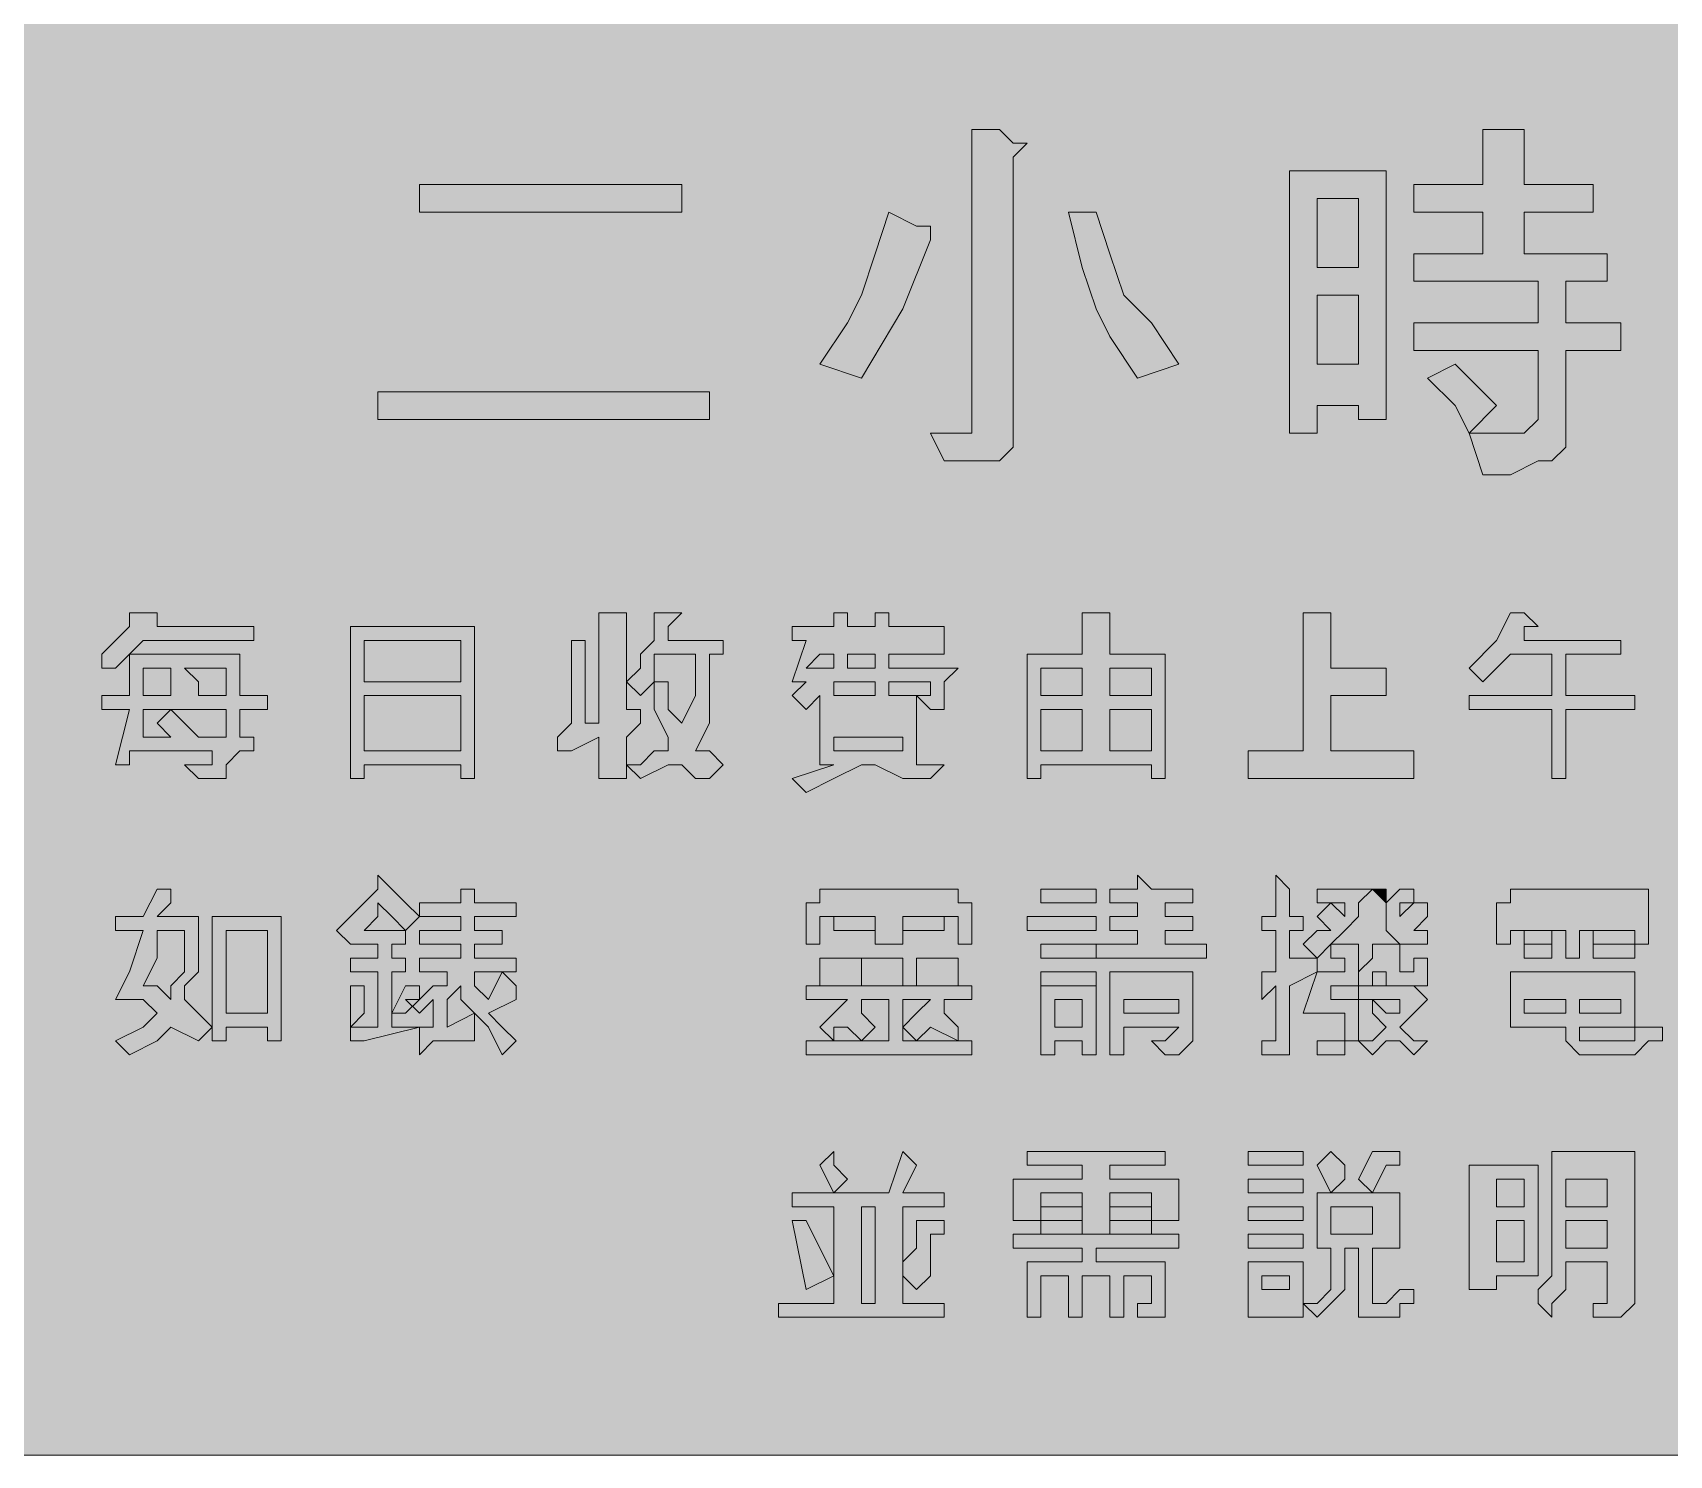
# Model space of a CAD drawing. Header units: metres. Extents: x 10 to 558, y 12 to 259.
# Drawn here: x 141.8 to 284, y 12 to 135.6 of the extents above; entities that cross this region are included whole.
import ezdxf

# ---------------------------------------------------------------- set-up
doc = ezdxf.new("R2010")
doc.units = ezdxf.units.M
doc.layers.add('FILL_BLUE_0000FF', color=7, linetype='Continuous', true_color=0x0000ff)
doc.layers.add('FILL_WHITE_FFFFFF', color=7, linetype='Continuous', true_color=0xffffff)

msp = doc.modelspace()

# ---------------------------------------------------------------- hatches: boundary and pattern name
at = {"layer": 'FILL_BLUE_0000FF', "true_color": 0x0000ff}
h = msp.add_hatch(color=7, dxfattribs=at)
h.dxf.hatch_style = 1
h.paths.add_polyline_path([(552.54, 259.18), (553.8, 259.05), (554.83, 258.69), (555.75, 258), (557.14, 256.39), (557.56, 255.68), (557.85, 255), (558.11, 253.61), (558.15, 252), (558.15, 19.2), (558.15, 15.6), (557.75, 15.55), (557.44, 15.39), (556.95, 14.85), (556.46, 14.08), (555.75, 13.2), (554.83, 12.51), (553.8, 12.15), (552.54, 12.02), (550.95, 12), (16.95, 12), (13.35, 12), (12.6, 12.6), (11.83, 13.01), (10.95, 13.2), (10.26, 14.81), (9.9, 16.2), (9.77, 17.59), (9.75, 19.2), (9.75, 252), (9.75, 255.6), (10.35, 256.35), (10.76, 257.12), (10.95, 258), (11.83, 258.19), (12.6, 258.6), (13.35, 259.2), (16.95, 259.2), (550.95, 259.2), (552.54, 259.18)])
at = {"layer": 'FILL_WHITE_FFFFFF', "true_color": 0xffffff}
h = msp.add_hatch(color=7, dxfattribs=at)
h.dxf.hatch_style = 1
h.paths.add_polyline_path([(226.95, 126), (228.15, 126), (226.95, 124.8), (226.95, 102), (226.95, 99.6), (225.75, 98.4), (224.55, 98.4), (223.35, 98.4), (220.95, 98.4), (219.75, 100.8), (222.15, 100.8), (223.35, 100.8), (223.35, 102), (223.35, 103.2), (223.35, 127.2), (225.75, 127.2), (226.95, 126)])
h = msp.add_hatch(color=7, dxfattribs=at)
h.dxf.hatch_style = 1
h.paths.add_polyline_path([(267.75, 120), (261.75, 120), (261.75, 122.4), (267.75, 122.4), (267.75, 127.2), (271.35, 127.2), (271.35, 126), (271.35, 122.4), (277.35, 122.4), (277.35, 120), (271.35, 120), (271.35, 116.4), (278.55, 116.4), (278.55, 114), (274.95, 114), (274.95, 110.4), (279.75, 110.4), (279.75, 108), (274.95, 108), (274.95, 100.8), (274.95, 99.6), (273.75, 98.4), (272.55, 98.4), (270.15, 97.2), (267.75, 97.2), (266.55, 100.8), (270.15, 100.8), (271.35, 100.8), (272.55, 102), (272.55, 108), (261.75, 108), (261.75, 110.4), (272.55, 110.4), (272.55, 114), (261.75, 114), (261.75, 116.4), (267.75, 116.4), (267.75, 120)])
h = msp.add_hatch(color=7, dxfattribs=at)
h.dxf.hatch_style = 1
h.paths.add_polyline_path([(198.15, 122.4), (198.15, 120), (175.35, 120), (175.35, 122.4), (198.15, 122.4)])
h = msp.add_hatch(color=7, dxfattribs=at)
h.dxf.hatch_style = 1
h.paths.add_polyline_path([(256.95, 102), (256.95, 103.2), (253.35, 103.2), (253.35, 100.8), (250.95, 100.8), (250.95, 102), (250.95, 123.6), (259.35, 123.6), (259.35, 102), (256.95, 102)])
h.paths.add_polyline_path([(253.35, 121.2), (253.35, 115.2), (256.95, 115.2), (256.95, 121.2), (253.35, 121.2)], flags=16)
h.paths.add_polyline_path([(256.95, 112.8), (253.35, 112.8), (253.35, 106.8), (256.95, 106.8), (256.95, 112.8)], flags=16)
h = msp.add_hatch(color=7, dxfattribs=at)
h.dxf.hatch_style = 1
h.paths.add_polyline_path([(212.55, 110.4), (213.75, 112.8), (214.95, 116.4), (216.15, 120), (218.55, 118.8), (219.75, 118.8), (219.75, 117.6), (217.35, 111.6), (213.75, 105.6), (210.15, 106.8), (212.55, 110.4)])
h = msp.add_hatch(color=7, dxfattribs=at)
h.dxf.hatch_style = 1
h.paths.add_polyline_path([(235.35, 109.2), (234.15, 111.6), (232.95, 115.2), (231.75, 120), (234.15, 120), (235.35, 116.4), (236.55, 112.8), (238.95, 110.4), (241.35, 106.8), (237.75, 105.6), (235.35, 109.2)])
h = msp.add_hatch(color=7, dxfattribs=at)
h.dxf.hatch_style = 1
h.paths.add_polyline_path([(266.55, 105.6), (268.95, 103.2), (266.55, 100.8), (265.35, 103.2), (262.95, 105.6), (265.35, 106.8), (266.55, 105.6)])
h = msp.add_hatch(color=7, dxfattribs=at)
h.dxf.hatch_style = 1
h.paths.add_polyline_path([(200.55, 104.4), (200.55, 102), (171.75, 102), (171.75, 104.4), (200.55, 104.4)])
h = msp.add_hatch(color=7, dxfattribs=at)
h.dxf.hatch_style = 1
h.paths.add_polyline_path([(160.95, 82.8), (151.35, 82.8), (148.95, 80.4), (147.75, 80.4), (147.75, 81.6), (148.95, 82.8), (150.15, 84), (150.15, 85.2), (152.55, 85.2), (152.55, 84), (160.95, 84), (160.95, 82.8)])
h = msp.add_hatch(color=7, dxfattribs=at)
h.dxf.hatch_style = 1
h.paths.add_polyline_path([(180.15, 70.8), (178.95, 70.8), (178.95, 72), (170.55, 72), (170.55, 70.8), (169.35, 70.8), (169.35, 84), (180.15, 84), (180.15, 70.8)])
h.paths.add_polyline_path([(170.55, 78), (170.55, 73.2), (178.95, 73.2), (178.95, 78), (170.55, 78)], flags=16)
h.paths.add_polyline_path([(178.95, 82.8), (170.55, 82.8), (170.55, 79.2), (178.95, 79.2), (178.95, 82.8)], flags=16)
h = msp.add_hatch(color=7, dxfattribs=at)
h.dxf.hatch_style = 1
h.paths.add_polyline_path([(188.55, 75.6), (188.55, 82.8), (189.75, 82.8), (189.75, 75.6), (190.95, 75.6), (190.95, 85.2), (192.15, 85.2), (193.35, 85.2), (193.35, 84), (193.35, 76.8), (194.55, 76.8), (194.55, 75.6), (193.35, 74.4), (193.35, 70.8), (190.95, 70.8), (190.95, 74.4), (188.55, 73.2), (187.35, 73.2), (187.35, 74.4), (188.55, 75.6)])
h = msp.add_hatch(color=7, dxfattribs=at)
h.dxf.hatch_style = 1
h.paths.add_polyline_path([(193.35, 79.2), (194.55, 80.4), (194.55, 81.6), (195.75, 82.8), (195.75, 85.2), (196.95, 85.2), (198.15, 85.2), (196.95, 84), (196.95, 82.8), (201.75, 82.8), (201.75, 81.6), (200.55, 81.6), (200.55, 79.2), (200.55, 76.8), (200.55, 75.6), (199.35, 73.2), (200.55, 73.2), (201.75, 72), (200.55, 70.8), (199.35, 70.8), (198.15, 72), (196.95, 72), (194.55, 70.8), (193.35, 72), (194.55, 72), (195.75, 73.2), (196.95, 73.2), (196.95, 74.4), (195.75, 76.8), (195.75, 78), (195.75, 79.2), (194.55, 78), (193.35, 79.2)])
h.paths.add_polyline_path([(196.95, 79.2), (196.95, 78), (196.95, 76.8), (198.15, 75.6), (199.35, 78), (199.35, 79.2), (199.35, 81.6), (195.75, 81.6), (195.75, 79.2), (196.95, 79.2)], flags=16)
h = msp.add_hatch(color=7, dxfattribs=at)
h.dxf.hatch_style = 1
h.paths.add_polyline_path([(214.95, 84), (214.95, 85.2), (216.15, 85.2), (216.15, 84), (220.95, 84), (220.95, 81.6), (216.15, 81.6), (216.15, 80.4), (222.15, 80.4), (220.95, 79.2), (220.95, 78), (220.95, 76.8), (219.75, 76.8), (218.55, 78), (218.55, 72), (220.95, 72), (219.75, 70.8), (217.35, 70.8), (214.95, 72), (213.75, 72), (211.35, 70.8), (208.95, 69.6), (207.75, 70.8), (211.35, 72), (210.15, 72), (210.15, 78), (208.95, 76.8), (207.75, 78), (208.95, 79.2), (207.75, 79.2), (208.95, 82.8), (207.75, 82.8), (207.75, 84), (211.35, 84), (211.35, 85.2), (212.55, 85.2), (212.55, 84), (214.95, 84)])
h.paths.add_polyline_path([(219.75, 78), (219.75, 79.2), (216.15, 79.2), (216.15, 78), (218.55, 78), (219.75, 78)], flags=16)
h.paths.add_polyline_path([(210.15, 81.6), (208.95, 80.4), (211.35, 80.4), (211.35, 81.6), (210.15, 81.6)], flags=16)
h.paths.add_polyline_path([(214.95, 81.6), (212.55, 81.6), (212.55, 80.4), (214.95, 80.4), (214.95, 81.6)], flags=16)
h.paths.add_polyline_path([(214.95, 78), (214.95, 79.2), (211.35, 79.2), (211.35, 78), (214.95, 78)], flags=16)
h.paths.add_polyline_path([(217.35, 74.4), (211.35, 74.4), (211.35, 73.2), (217.35, 73.2), (217.35, 74.4)], flags=16)
h = msp.add_hatch(color=7, dxfattribs=at)
h.dxf.hatch_style = 1
h.paths.add_polyline_path([(235.35, 84), (235.35, 81.6), (240.15, 81.6), (240.15, 70.8), (238.95, 70.8), (238.95, 72), (229.35, 72), (229.35, 70.8), (228.15, 70.8), (228.15, 81.6), (232.95, 81.6), (232.95, 85.2), (234.15, 85.2), (235.35, 85.2), (235.35, 84)])
h.paths.add_polyline_path([(232.95, 78), (232.95, 80.4), (229.35, 80.4), (229.35, 78), (232.95, 78)], flags=16)
h.paths.add_polyline_path([(235.35, 78), (238.95, 78), (238.95, 80.4), (235.35, 80.4), (235.35, 78)], flags=16)
h.paths.add_polyline_path([(229.35, 76.8), (229.35, 73.2), (232.95, 73.2), (232.95, 76.8), (229.35, 76.8)], flags=16)
h.paths.add_polyline_path([(238.95, 76.8), (235.35, 76.8), (235.35, 73.2), (238.95, 73.2), (238.95, 76.8)], flags=16)
h = msp.add_hatch(color=7, dxfattribs=at)
h.dxf.hatch_style = 1
h.paths.add_polyline_path([(254.55, 85.2), (254.55, 84), (254.55, 80.4), (259.35, 80.4), (259.35, 78), (254.55, 78), (254.55, 73.2), (261.75, 73.2), (261.75, 70.8), (247.35, 70.8), (247.35, 73.2), (252.15, 73.2), (252.15, 85.2), (253.35, 85.2), (254.55, 85.2)])
h = msp.add_hatch(color=7, dxfattribs=at)
h.dxf.hatch_style = 1
h.paths.add_polyline_path([(268.95, 82.8), (270.15, 85.2), (271.35, 85.2), (272.55, 84), (271.35, 84), (271.35, 82.8), (279.75, 82.8), (279.75, 81.6), (274.95, 81.6), (274.95, 78), (280.95, 78), (280.95, 76.8), (274.95, 76.8), (274.95, 70.8), (273.75, 70.8), (273.75, 76.8), (266.55, 76.8), (266.55, 78), (273.75, 78), (273.75, 81.6), (270.15, 81.6), (267.75, 79.2), (266.55, 80.4), (268.95, 82.8)])
h = msp.add_hatch(color=7, dxfattribs=at)
h.dxf.hatch_style = 1
h.paths.add_polyline_path([(162.15, 78), (162.15, 76.8), (159.75, 76.8), (159.75, 74.4), (160.95, 74.4), (160.95, 73.2), (159.75, 73.2), (158.55, 72), (158.55, 70.8), (157.35, 70.8), (156.15, 70.8), (154.95, 72), (156.15, 72), (157.35, 72), (157.35, 73.2), (150.15, 73.2), (150.15, 72), (148.95, 72), (150.15, 76.8), (147.75, 76.8), (147.75, 78), (150.15, 78), (150.15, 81.6), (159.75, 81.6), (159.75, 78), (162.15, 78)])
h.paths.add_polyline_path([(158.55, 80.4), (154.95, 80.4), (156.15, 79.2), (156.15, 78), (158.55, 78), (158.55, 80.4)], flags=16)
h.paths.add_polyline_path([(153.75, 80.4), (151.35, 80.4), (151.35, 78), (153.75, 78), (153.75, 79.2), (153.75, 80.4)], flags=16)
h.paths.add_polyline_path([(156.15, 74.4), (158.55, 74.4), (158.55, 76.8), (153.75, 76.8), (154.95, 75.6), (156.15, 74.4)], flags=16)
h.paths.add_polyline_path([(151.35, 76.8), (151.35, 74.4), (153.75, 74.4), (152.55, 75.6), (153.75, 76.8), (151.35, 76.8)], flags=16)
h = msp.add_hatch(color=7, dxfattribs=at)
h.dxf.hatch_style = 1
h.paths.add_polyline_path([(151.35, 58.8), (152.55, 61.2), (153.75, 61.2), (153.75, 60), (152.55, 58.8), (156.15, 58.8), (156.15, 57.6), (156.15, 55.2), (156.15, 54), (154.95, 52.8), (154.95, 51.6), (157.35, 49.2), (156.15, 48), (153.75, 49.2), (152.55, 48), (150.15, 46.8), (148.95, 48), (151.35, 49.2), (152.55, 50.4), (151.35, 51.6), (148.95, 51.6), (150.15, 54), (151.35, 57.6), (148.95, 57.6), (148.95, 58.8), (151.35, 58.8)])
h.paths.add_polyline_path([(151.35, 52.8), (152.55, 52.8), (153.75, 51.6), (153.75, 52.8), (154.95, 54), (154.95, 55.2), (154.95, 57.6), (152.55, 57.6), (152.55, 55.2), (151.35, 52.8)], flags=16)
h = msp.add_hatch(color=7, dxfattribs=at)
h.dxf.hatch_style = 1
h.paths.add_polyline_path([(169.35, 58.8), (170.55, 60), (171.75, 61.2), (171.75, 62.4), (172.95, 61.2), (174.15, 60), (175.35, 58.8), (174.15, 57.6), (174.15, 56.4), (172.95, 56.4), (172.95, 55.2), (174.15, 55.2), (174.15, 54), (172.95, 54), (172.95, 49.2), (175.35, 49.2), (170.55, 48), (169.35, 48), (169.35, 49.2), (171.75, 49.2), (171.75, 54), (169.35, 54), (169.35, 55.2), (171.75, 55.2), (171.75, 56.4), (169.35, 56.4), (168.15, 57.6), (169.35, 58.8)])
h.paths.add_polyline_path([(172.95, 58.8), (171.75, 60), (171.75, 58.8), (170.55, 57.6), (174.15, 57.6), (172.95, 58.8)], flags=16)
h = msp.add_hatch(color=7, dxfattribs=at)
h.dxf.hatch_style = 1
h.paths.add_polyline_path([(176.55, 48), (175.35, 46.8), (175.35, 48), (175.35, 49.2), (176.55, 49.2), (176.55, 51.6), (175.35, 50.4), (174.15, 51.6), (175.35, 51.6), (176.55, 52.8), (177.75, 52.8), (177.75, 54), (175.35, 54), (175.35, 55.2), (178.95, 55.2), (178.95, 56.4), (175.35, 56.4), (175.35, 57.6), (178.95, 57.6), (178.95, 58.8), (175.35, 58.8), (175.35, 60), (178.95, 60), (178.95, 61.2), (180.15, 61.2), (180.15, 60), (183.75, 60), (183.75, 58.8), (180.15, 58.8), (180.15, 57.6), (182.55, 57.6), (182.55, 56.4), (180.15, 56.4), (180.15, 55.2), (183.75, 55.2), (183.75, 54), (182.55, 54), (183.75, 52.8), (183.75, 51.6), (181.35, 50.4), (182.55, 49.2), (183.75, 48), (182.55, 46.8), (181.35, 49.2), (180.15, 50.4), (180.15, 48), (176.55, 48)])
h.paths.add_polyline_path([(180.15, 54), (180.15, 52.8), (181.35, 51.6), (182.55, 54), (180.15, 54)], flags=16)
h.paths.add_polyline_path([(178.95, 51.6), (178.95, 52.8), (177.75, 51.6), (177.75, 49.2), (180.15, 50.4), (178.95, 51.6)], flags=16)
h = msp.add_hatch(color=7, dxfattribs=at)
h.dxf.hatch_style = 1
h.paths.add_polyline_path([(222.15, 61.2), (222.15, 60), (223.35, 60), (223.35, 56.4), (222.15, 56.4), (222.15, 58.8), (217.35, 58.8), (217.35, 56.4), (214.95, 56.4), (214.95, 58.8), (210.15, 58.8), (210.15, 56.4), (208.95, 56.4), (208.95, 60), (210.15, 60), (210.15, 61.2), (222.15, 61.2)])
h = msp.add_hatch(color=7, dxfattribs=at)
h.dxf.hatch_style = 1
h.paths.add_polyline_path([(234.15, 61.2), (234.15, 60), (229.35, 60), (229.35, 61.2), (234.15, 61.2)])
h = msp.add_hatch(color=7, dxfattribs=at)
h.dxf.hatch_style = 1
h.paths.add_polyline_path([(235.35, 61.2), (237.75, 61.2), (237.75, 62.4), (238.95, 61.2), (240.15, 61.2), (242.55, 61.2), (242.55, 60), (240.15, 60), (240.15, 58.8), (242.55, 58.8), (242.55, 57.6), (240.15, 57.6), (240.15, 56.4), (243.75, 56.4), (243.75, 55.2), (234.15, 55.2), (234.15, 56.4), (237.75, 56.4), (237.75, 57.6), (235.35, 57.6), (235.35, 58.8), (237.75, 58.8), (237.75, 60), (235.35, 60), (235.35, 61.2)])
h = msp.add_hatch(color=7, dxfattribs=at)
h.dxf.hatch_style = 1
h.paths.add_polyline_path([(252.15, 58.8), (252.15, 57.6), (250.95, 57.6), (250.95, 55.2), (253.35, 55.2), (253.35, 54), (250.95, 52.8), (250.95, 49.2), (250.95, 48), (250.95, 46.8), (249.75, 46.8), (248.55, 46.8), (248.55, 48), (249.75, 48), (249.75, 49.2), (249.75, 52.8), (248.55, 51.6), (248.55, 52.8), (248.55, 54), (249.75, 54), (249.75, 57.6), (248.55, 57.6), (248.55, 58.8), (249.75, 58.8), (249.75, 62.4), (250.95, 61.2), (250.95, 58.8), (252.15, 58.8)])
h = msp.add_hatch(color=7, dxfattribs=at)
h.dxf.hatch_style = 1
h.paths.add_polyline_path([(258.15, 61.2), (256.95, 60), (256.95, 58.8), (255.75, 57.6), (254.55, 56.4), (253.35, 55.2), (252.15, 56.4), (253.35, 57.6), (254.55, 57.6), (253.35, 58.8), (254.55, 60), (253.35, 60), (253.35, 61.2), (256.95, 61.2), (258.15, 61.2)])
h.paths.add_polyline_path([(255.75, 58.8), (255.75, 60), (254.55, 60), (255.75, 58.8)], flags=16)
h = msp.add_hatch(color=7, dxfattribs=at)
h.dxf.hatch_style = 1
h.paths.add_polyline_path([(259.35, 60), (258.15, 61.2), (259.35, 61.2), (259.35, 60)])
h = msp.add_hatch(color=7, dxfattribs=at)
h.dxf.hatch_style = 1
h.paths.add_polyline_path([(261.75, 57.6), (262.95, 57.6), (262.95, 56.4), (260.55, 56.4), (259.35, 57.6), (259.35, 60), (260.55, 61.2), (261.75, 61.2), (261.75, 60), (262.95, 60), (262.95, 58.8), (261.75, 57.6)])
h.paths.add_polyline_path([(260.55, 60), (260.55, 58.8), (261.75, 60), (260.55, 60)], flags=16)
h = msp.add_hatch(color=7, dxfattribs=at)
h.dxf.hatch_style = 1
h.paths.add_polyline_path([(282.15, 61.2), (282.15, 60), (282.15, 56.4), (280.95, 56.4), (280.95, 57.6), (276.15, 57.6), (276.15, 55.2), (274.95, 55.2), (274.95, 57.6), (270.15, 57.6), (270.15, 56.4), (268.95, 56.4), (268.95, 60), (270.15, 60), (270.15, 61.2), (282.15, 61.2)])
h = msp.add_hatch(color=7, dxfattribs=at)
h.dxf.hatch_style = 1
h.paths.add_polyline_path([(163.35, 58.8), (163.35, 48), (162.15, 48), (162.15, 49.2), (158.55, 49.2), (158.55, 48), (157.35, 48), (157.35, 58.8), (163.35, 58.8)])
h.paths.add_polyline_path([(162.15, 57.6), (158.55, 57.6), (158.55, 50.4), (162.15, 50.4), (162.15, 57.6)], flags=16)
h = msp.add_hatch(color=7, dxfattribs=at)
h.dxf.hatch_style = 1
h.paths.add_polyline_path([(214.95, 58.8), (214.95, 57.6), (211.35, 57.6), (211.35, 58.8), (214.95, 58.8)])
h = msp.add_hatch(color=7, dxfattribs=at)
h.dxf.hatch_style = 1
h.paths.add_polyline_path([(220.95, 58.8), (220.95, 57.6), (217.35, 57.6), (217.35, 58.8), (220.95, 58.8)])
h = msp.add_hatch(color=7, dxfattribs=at)
h.dxf.hatch_style = 1
h.paths.add_polyline_path([(234.15, 58.8), (234.15, 57.6), (228.15, 57.6), (228.15, 58.8), (234.15, 58.8)])
h = msp.add_hatch(color=7, dxfattribs=at)
h.dxf.hatch_style = 1
h.paths.add_polyline_path([(273.75, 57.6), (273.75, 56.4), (271.35, 56.4), (271.35, 57.6), (273.75, 57.6)])
h = msp.add_hatch(color=7, dxfattribs=at)
h.dxf.hatch_style = 1
h.paths.add_polyline_path([(280.95, 57.6), (280.95, 56.4), (277.35, 56.4), (277.35, 57.6), (280.95, 57.6)])
h = msp.add_hatch(color=7, dxfattribs=at)
h.dxf.hatch_style = 1
h.paths.add_polyline_path([(234.15, 56.4), (234.15, 55.2), (229.35, 55.2), (229.35, 56.4), (234.15, 56.4)])
h = msp.add_hatch(color=7, dxfattribs=at)
h.dxf.hatch_style = 1
h.paths.add_polyline_path([(252.15, 50.4), (253.35, 54), (255.75, 54), (255.75, 55.2), (254.55, 55.2), (254.55, 56.4), (256.95, 56.4), (256.95, 52.8), (254.55, 52.8), (254.55, 51.6), (256.95, 51.6), (256.95, 49.2), (256.95, 48), (255.75, 48), (255.75, 49.2), (255.75, 50.4), (253.35, 50.4), (252.15, 50.4)])
h = msp.add_hatch(color=7, dxfattribs=at)
h.dxf.hatch_style = 1
h.paths.add_polyline_path([(256.95, 52.8), (256.95, 54), (258.15, 55.2), (258.15, 56.4), (259.35, 56.4), (260.55, 56.4), (260.55, 54), (261.75, 54), (261.75, 55.2), (262.95, 55.2), (262.95, 54), (262.95, 52.8), (261.75, 52.8), (260.55, 52.8), (259.35, 52.8), (259.35, 54), (258.15, 54), (258.15, 52.8), (256.95, 52.8)])
h = msp.add_hatch(color=7, dxfattribs=at)
h.dxf.hatch_style = 1
h.paths.add_polyline_path([(273.75, 56.4), (273.75, 55.2), (271.35, 55.2), (271.35, 56.4), (273.75, 56.4)])
h = msp.add_hatch(color=7, dxfattribs=at)
h.dxf.hatch_style = 1
h.paths.add_polyline_path([(280.95, 56.4), (280.95, 55.2), (277.35, 55.2), (277.35, 56.4), (280.95, 56.4)])
h = msp.add_hatch(color=7, dxfattribs=at)
h.dxf.hatch_style = 1
h.paths.add_polyline_path([(213.75, 55.2), (213.75, 52.8), (210.15, 52.8), (210.15, 55.2), (213.75, 55.2)])
h = msp.add_hatch(color=7, dxfattribs=at)
h.dxf.hatch_style = 1
h.paths.add_polyline_path([(217.35, 55.2), (217.35, 52.8), (213.75, 52.8), (213.75, 55.2), (217.35, 55.2)])
h = msp.add_hatch(color=7, dxfattribs=at)
h.dxf.hatch_style = 1
h.paths.add_polyline_path([(222.15, 55.2), (222.15, 52.8), (218.55, 52.8), (218.55, 55.2), (222.15, 55.2)])
h = msp.add_hatch(color=7, dxfattribs=at)
h.dxf.hatch_style = 1
h.paths.add_polyline_path([(170.55, 51.6), (170.55, 50.4), (169.35, 49.2), (169.35, 51.6), (169.35, 52.8), (170.55, 52.8), (170.55, 51.6)])
h = msp.add_hatch(color=7, dxfattribs=at)
h.dxf.hatch_style = 1
h.paths.add_polyline_path([(174.15, 52.8), (175.35, 52.8), (175.35, 51.6), (174.15, 50.4), (172.95, 50.4), (174.15, 52.8)])
h = msp.add_hatch(color=7, dxfattribs=at)
h.dxf.hatch_style = 1
h.paths.add_polyline_path([(211.35, 48), (210.15, 49.2), (211.35, 50.4), (212.55, 51.6), (208.95, 51.6), (208.95, 52.8), (223.35, 52.8), (223.35, 51.6), (220.95, 51.6), (220.95, 50.4), (222.15, 49.2), (222.15, 48), (223.35, 48), (223.35, 46.8), (208.95, 46.8), (208.95, 48), (211.35, 48)])
h.paths.add_polyline_path([(213.75, 48), (212.55, 49.2), (211.35, 49.2), (211.35, 48), (213.75, 48)], flags=16)
h.paths.add_polyline_path([(216.15, 48), (216.15, 51.6), (213.75, 51.6), (213.75, 50.4), (214.95, 49.2), (213.75, 48), (216.15, 48)], flags=16)
h.paths.add_polyline_path([(219.75, 49.2), (218.55, 48), (222.15, 48), (219.75, 49.2)], flags=16)
h.paths.add_polyline_path([(217.35, 49.2), (217.35, 48), (218.55, 48), (217.35, 49.2)], flags=16)
h.paths.add_polyline_path([(218.55, 50.4), (219.75, 51.6), (217.35, 51.6), (217.35, 49.2), (218.55, 50.4)], flags=16)
h = msp.add_hatch(color=7, dxfattribs=at)
h.dxf.hatch_style = 1
h.paths.add_polyline_path([(234.15, 54), (234.15, 52.8), (229.35, 52.8), (229.35, 54), (234.15, 54)])
h = msp.add_hatch(color=7, dxfattribs=at)
h.dxf.hatch_style = 1
h.paths.add_polyline_path([(234.15, 52.8), (234.15, 46.8), (232.95, 46.8), (232.95, 48), (230.55, 48), (230.55, 46.8), (229.35, 46.8), (229.35, 52.8), (234.15, 52.8)])
h.paths.add_polyline_path([(232.95, 51.6), (230.55, 51.6), (230.55, 49.2), (232.95, 49.2), (232.95, 51.6)], flags=16)
h = msp.add_hatch(color=7, dxfattribs=at)
h.dxf.hatch_style = 1
h.paths.add_polyline_path([(242.55, 54), (242.55, 49.2), (242.55, 48), (241.35, 46.8), (240.15, 46.8), (238.95, 48), (240.15, 48), (241.35, 49.2), (236.55, 49.2), (236.55, 46.8), (235.35, 46.8), (235.35, 54), (242.55, 54)])
h.paths.add_polyline_path([(241.35, 51.6), (236.55, 51.6), (236.55, 50.4), (241.35, 50.4), (241.35, 51.6)], flags=16)
h = msp.add_hatch(color=7, dxfattribs=at)
h.dxf.hatch_style = 1
h.paths.add_polyline_path([(256.95, 52.8), (261.75, 52.8), (262.95, 51.6), (260.55, 49.2), (261.75, 48), (262.95, 48), (261.75, 46.8), (260.55, 48), (259.35, 48), (258.15, 46.8), (256.95, 48), (258.15, 48), (259.35, 49.2), (258.15, 50.4), (258.15, 51.6), (256.95, 51.6), (256.95, 52.8)])
h.paths.add_polyline_path([(259.35, 50.4), (260.55, 50.4), (260.55, 51.6), (258.15, 51.6), (259.35, 50.4)], flags=16)
h = msp.add_hatch(color=7, dxfattribs=at)
h.dxf.hatch_style = 1
h.paths.add_polyline_path([(282.15, 48), (280.95, 46.8), (276.15, 46.8), (274.95, 48), (274.95, 49.2), (270.15, 49.2), (270.15, 54), (280.95, 54), (280.95, 49.2), (282.15, 49.2), (283.35, 49.2), (283.35, 48), (282.15, 48)])
h.paths.add_polyline_path([(276.15, 49.2), (276.15, 48), (277.35, 48), (280.95, 48), (280.95, 49.2), (276.15, 49.2)], flags=16)
h.paths.add_polyline_path([(276.15, 51.6), (276.15, 50.4), (279.75, 50.4), (279.75, 51.6), (276.15, 51.6)], flags=16)
h.paths.add_polyline_path([(274.95, 51.6), (271.35, 51.6), (271.35, 50.4), (274.95, 50.4), (274.95, 51.6)], flags=16)
h = msp.add_hatch(color=7, dxfattribs=at)
h.dxf.hatch_style = 1
h.paths.add_polyline_path([(253.35, 48), (254.55, 48), (255.75, 48), (255.75, 46.8), (253.35, 46.8), (253.35, 48)])
h = msp.add_hatch(color=7, dxfattribs=at)
h.dxf.hatch_style = 1
h.paths.add_polyline_path([(217.35, 34.8), (220.95, 34.8), (220.95, 33.6), (217.35, 33.6), (217.35, 25.2), (220.95, 25.2), (220.95, 24), (206.55, 24), (206.55, 25.2), (211.35, 25.2), (211.35, 33.6), (207.75, 33.6), (207.75, 34.8), (211.35, 34.8), (216.15, 34.8), (217.35, 38.4), (218.55, 37.2), (217.35, 34.8)])
h.paths.add_polyline_path([(214.95, 33.6), (213.75, 33.6), (213.75, 25.2), (214.95, 25.2), (214.95, 33.6)], flags=16)
h = msp.add_hatch(color=7, dxfattribs=at)
h.dxf.hatch_style = 1
h.paths.add_polyline_path([(212.55, 36), (211.35, 34.8), (210.15, 37.2), (211.35, 38.4), (211.35, 37.2), (212.55, 36)])
h = msp.add_hatch(color=7, dxfattribs=at)
h.dxf.hatch_style = 1
h.paths.add_polyline_path([(241.35, 36), (241.35, 32.4), (238.95, 32.4), (238.95, 34.8), (235.35, 34.8), (235.35, 31.2), (232.95, 31.2), (232.95, 34.8), (229.35, 34.8), (229.35, 32.4), (226.95, 32.4), (226.95, 36), (232.95, 36), (232.95, 37.2), (228.15, 37.2), (228.15, 38.4), (240.15, 38.4), (240.15, 37.2), (235.35, 37.2), (235.35, 36), (241.35, 36)])
h = msp.add_hatch(color=7, dxfattribs=at)
h.dxf.hatch_style = 1
h.paths.add_polyline_path([(252.15, 38.4), (252.15, 37.2), (247.35, 37.2), (247.35, 38.4), (252.15, 38.4)])
h = msp.add_hatch(color=7, dxfattribs=at)
h.dxf.hatch_style = 1
h.paths.add_polyline_path([(253.35, 37.2), (254.55, 38.4), (255.75, 37.2), (255.75, 36), (254.55, 34.8), (253.35, 37.2)])
h = msp.add_hatch(color=7, dxfattribs=at)
h.dxf.hatch_style = 1
h.paths.add_polyline_path([(258.15, 38.4), (259.35, 38.4), (260.55, 38.4), (260.55, 37.2), (259.35, 37.2), (258.15, 34.8), (256.95, 36), (258.15, 38.4)])
h = msp.add_hatch(color=7, dxfattribs=at)
h.dxf.hatch_style = 1
h.paths.add_polyline_path([(280.95, 25.2), (279.75, 24), (278.55, 24), (277.35, 24), (277.35, 25.2), (278.55, 25.2), (278.55, 26.4), (278.55, 28.8), (274.95, 28.8), (274.95, 27.6), (274.95, 26.4), (273.75, 25.2), (273.75, 24), (272.55, 25.2), (272.55, 26.4), (273.75, 27.6), (273.75, 28.8), (273.75, 30), (273.75, 38.4), (280.95, 38.4), (280.95, 26.4), (280.95, 25.2)])
h.paths.add_polyline_path([(274.95, 36), (274.95, 33.6), (278.55, 33.6), (278.55, 36), (274.95, 36)], flags=16)
h.paths.add_polyline_path([(278.55, 32.4), (274.95, 32.4), (274.95, 30), (278.55, 30), (278.55, 32.4)], flags=16)
h = msp.add_hatch(color=7, dxfattribs=at)
h.dxf.hatch_style = 1
h.paths.add_polyline_path([(271.35, 27.6), (268.95, 27.6), (268.95, 26.4), (266.55, 26.4), (266.55, 37.2), (272.55, 37.2), (272.55, 27.6), (271.35, 27.6)])
h.paths.add_polyline_path([(268.95, 36), (268.95, 33.6), (271.35, 33.6), (271.35, 36), (268.95, 36)], flags=16)
h.paths.add_polyline_path([(271.35, 32.4), (268.95, 32.4), (268.95, 28.8), (271.35, 28.8), (271.35, 32.4)], flags=16)
h = msp.add_hatch(color=7, dxfattribs=at)
h.dxf.hatch_style = 1
h.paths.add_polyline_path([(252.15, 36), (252.15, 34.8), (247.35, 34.8), (247.35, 36), (252.15, 36)])
h = msp.add_hatch(color=7, dxfattribs=at)
h.dxf.hatch_style = 1
h.paths.add_polyline_path([(232.95, 34.8), (232.95, 33.6), (229.35, 33.6), (229.35, 34.8), (232.95, 34.8)])
h = msp.add_hatch(color=7, dxfattribs=at)
h.dxf.hatch_style = 1
h.paths.add_polyline_path([(238.95, 34.8), (238.95, 33.6), (235.35, 33.6), (235.35, 34.8), (238.95, 34.8)])
h = msp.add_hatch(color=7, dxfattribs=at)
h.dxf.hatch_style = 1
h.paths.add_polyline_path([(260.55, 34.8), (260.55, 30), (258.15, 30), (258.15, 26.4), (258.15, 25.2), (259.35, 25.2), (260.55, 26.4), (261.75, 26.4), (261.75, 25.2), (260.55, 25.2), (260.55, 24), (259.35, 24), (258.15, 24), (256.95, 24), (256.95, 25.2), (256.95, 26.4), (256.95, 30), (255.75, 30), (255.75, 27.6), (255.75, 26.4), (254.55, 25.2), (253.35, 24), (252.15, 25.2), (253.35, 25.2), (254.55, 26.4), (254.55, 27.6), (254.55, 30), (253.35, 30), (253.35, 34.8), (260.55, 34.8)])
h.paths.add_polyline_path([(258.15, 33.6), (254.55, 33.6), (254.55, 31.2), (258.15, 31.2), (258.15, 33.6)], flags=16)
h = msp.add_hatch(color=7, dxfattribs=at)
h.dxf.hatch_style = 1
h.paths.add_polyline_path([(252.15, 33.6), (252.15, 32.4), (247.35, 32.4), (247.35, 33.6), (252.15, 33.6)])
h = msp.add_hatch(color=7, dxfattribs=at)
h.dxf.hatch_style = 1
h.paths.add_polyline_path([(210.15, 30), (211.35, 27.6), (208.95, 26.4), (207.75, 32.4), (208.95, 32.4), (210.15, 30)])
h = msp.add_hatch(color=7, dxfattribs=at)
h.dxf.hatch_style = 1
h.paths.add_polyline_path([(217.35, 28.8), (218.55, 30), (218.55, 31.2), (218.55, 32.4), (219.75, 32.4), (220.95, 32.4), (220.95, 31.2), (219.75, 31.2), (219.75, 30), (219.75, 28.8), (219.75, 27.6), (218.55, 26.4), (217.35, 27.6), (217.35, 28.8)])
h = msp.add_hatch(color=7, dxfattribs=at)
h.dxf.hatch_style = 1
h.paths.add_polyline_path([(232.95, 32.4), (232.95, 31.2), (229.35, 31.2), (229.35, 32.4), (232.95, 32.4)])
h = msp.add_hatch(color=7, dxfattribs=at)
h.dxf.hatch_style = 1
h.paths.add_polyline_path([(238.95, 32.4), (238.95, 31.2), (235.35, 31.2), (235.35, 32.4), (238.95, 32.4)])
h = msp.add_hatch(color=7, dxfattribs=at)
h.dxf.hatch_style = 1
h.paths.add_polyline_path([(241.35, 30), (234.15, 30), (234.15, 28.8), (240.15, 28.8), (240.15, 25.2), (240.15, 24), (238.95, 24), (237.75, 24), (237.75, 25.2), (238.95, 25.2), (238.95, 26.4), (238.95, 27.6), (236.55, 27.6), (236.55, 24), (235.35, 24), (235.35, 27.6), (232.95, 27.6), (232.95, 24), (231.75, 24), (231.75, 27.6), (229.35, 27.6), (229.35, 24), (228.15, 24), (228.15, 28.8), (232.95, 28.8), (232.95, 30), (226.95, 30), (226.95, 31.2), (241.35, 31.2), (241.35, 30)])
h = msp.add_hatch(color=7, dxfattribs=at)
h.dxf.hatch_style = 1
h.paths.add_polyline_path([(252.15, 31.2), (252.15, 30), (247.35, 30), (247.35, 31.2), (252.15, 31.2)])
h = msp.add_hatch(color=7, dxfattribs=at)
h.dxf.hatch_style = 1
h.paths.add_polyline_path([(252.15, 28.8), (252.15, 24), (250.95, 24), (248.55, 24), (247.35, 24), (247.35, 28.8), (252.15, 28.8)])
h.paths.add_polyline_path([(250.95, 27.6), (248.55, 27.6), (248.55, 26.4), (250.95, 26.4), (250.95, 27.6)], flags=16)

# ---------------------------------------------------------------- linework, layer by layer
at = {"layer": 'FILL_BLUE_0000FF', "lineweight": 0, "true_color": 0x0000ff}
msp.add_lwpolyline([(550.95, 12), (16.95, 12), (13.35, 12), (12.6, 12.6), (11.83, 13.01), (10.95, 13.2), (10.26, 14.81), (9.9, 16.2), (9.77, 17.59), (9.75, 19.2), (9.75, 252), (9.75, 255.6), (10.35, 256.35), (10.76, 257.12), (10.95, 258), (11.83, 258.19), (12.6, 258.6), (13.35, 259.2), (16.95, 259.2), (550.95, 259.2)], dxfattribs=at)
at = {"layer": 'FILL_WHITE_FFFFFF', "lineweight": 0, "true_color": 0xffffff}
for points in [[(226.95, 126), (228.15, 126), (226.95, 124.8), (226.95, 102), (226.95, 99.6), (225.75, 98.4), (224.55, 98.4), (223.35, 98.4), (220.95, 98.4), (219.75, 100.8), (222.15, 100.8), (223.35, 100.8), (223.35, 102), (223.35, 103.2), (223.35, 127.2), (225.75, 127.2)], [(267.75, 120), (261.75, 120), (261.75, 122.4), (267.75, 122.4), (267.75, 127.2), (271.35, 127.2), (271.35, 126), (271.35, 122.4), (277.35, 122.4), (277.35, 120), (271.35, 120), (271.35, 116.4), (278.55, 116.4), (278.55, 114), (274.95, 114), (274.95, 110.4), (279.75, 110.4), (279.75, 108), (274.95, 108), (274.95, 100.8), (274.95, 99.6), (273.75, 98.4), (272.55, 98.4), (270.15, 97.2), (267.75, 97.2), (266.55, 100.8), (270.15, 100.8), (271.35, 100.8), (272.55, 102), (272.55, 108), (261.75, 108), (261.75, 110.4), (272.55, 110.4), (272.55, 114), (261.75, 114), (261.75, 116.4), (267.75, 116.4)], [(198.15, 122.4), (198.15, 120), (175.35, 120), (175.35, 122.4)], [(256.95, 102), (256.95, 103.2), (253.35, 103.2), (253.35, 100.8), (250.95, 100.8), (250.95, 102), (250.95, 123.6), (259.35, 123.6), (259.35, 102)], [(253.35, 121.2), (253.35, 115.2), (256.95, 115.2), (256.95, 121.2)], [(212.55, 110.4), (213.75, 112.8), (214.95, 116.4), (216.15, 120), (218.55, 118.8), (219.75, 118.8), (219.75, 117.6), (217.35, 111.6), (213.75, 105.6), (210.15, 106.8)], [(235.35, 109.2), (234.15, 111.6), (232.95, 115.2), (231.75, 120), (234.15, 120), (235.35, 116.4), (236.55, 112.8), (238.95, 110.4), (241.35, 106.8), (237.75, 105.6)], [(256.95, 112.8), (253.35, 112.8), (253.35, 106.8), (256.95, 106.8)], [(266.55, 105.6), (268.95, 103.2), (266.55, 100.8), (265.35, 103.2), (262.95, 105.6), (265.35, 106.8)], [(200.55, 104.4), (200.55, 102), (171.75, 102), (171.75, 104.4)], [(160.95, 82.8), (151.35, 82.8), (148.95, 80.4), (147.75, 80.4), (147.75, 81.6), (148.95, 82.8), (150.15, 84), (150.15, 85.2), (152.55, 85.2), (152.55, 84), (160.95, 84)], [(180.15, 70.8), (178.95, 70.8), (178.95, 72), (170.55, 72), (170.55, 70.8), (169.35, 70.8), (169.35, 84), (180.15, 84)], [(188.55, 75.6), (188.55, 82.8), (189.75, 82.8), (189.75, 75.6), (190.95, 75.6), (190.95, 85.2), (192.15, 85.2), (193.35, 85.2), (193.35, 84), (193.35, 76.8), (194.55, 76.8), (194.55, 75.6), (193.35, 74.4), (193.35, 70.8), (190.95, 70.8), (190.95, 74.4), (188.55, 73.2), (187.35, 73.2), (187.35, 74.4)], [(193.35, 79.2), (194.55, 80.4), (194.55, 81.6), (195.75, 82.8), (195.75, 85.2), (196.95, 85.2), (198.15, 85.2), (196.95, 84), (196.95, 82.8), (201.75, 82.8), (201.75, 81.6), (200.55, 81.6), (200.55, 79.2), (200.55, 76.8), (200.55, 75.6), (199.35, 73.2), (200.55, 73.2), (201.75, 72), (200.55, 70.8), (199.35, 70.8), (198.15, 72), (196.95, 72), (194.55, 70.8), (193.35, 72), (194.55, 72), (195.75, 73.2), (196.95, 73.2), (196.95, 74.4), (195.75, 76.8), (195.75, 78), (195.75, 79.2), (194.55, 78)], [(214.95, 84), (214.95, 85.2), (216.15, 85.2), (216.15, 84), (220.95, 84), (220.95, 81.6), (216.15, 81.6), (216.15, 80.4), (222.15, 80.4), (220.95, 79.2), (220.95, 78), (220.95, 76.8), (219.75, 76.8), (218.55, 78), (218.55, 72), (220.95, 72), (219.75, 70.8), (217.35, 70.8), (214.95, 72), (213.75, 72), (211.35, 70.8), (208.95, 69.6), (207.75, 70.8), (211.35, 72), (210.15, 72), (210.15, 78), (208.95, 76.8), (207.75, 78), (208.95, 79.2), (207.75, 79.2), (208.95, 82.8), (207.75, 82.8), (207.75, 84), (211.35, 84), (211.35, 85.2), (212.55, 85.2), (212.55, 84)], [(235.35, 84), (235.35, 81.6), (240.15, 81.6), (240.15, 70.8), (238.95, 70.8), (238.95, 72), (229.35, 72), (229.35, 70.8), (228.15, 70.8), (228.15, 81.6), (232.95, 81.6), (232.95, 85.2), (234.15, 85.2), (235.35, 85.2)], [(254.55, 85.2), (254.55, 84), (254.55, 80.4), (259.35, 80.4), (259.35, 78), (254.55, 78), (254.55, 73.2), (261.75, 73.2), (261.75, 70.8), (247.35, 70.8), (247.35, 73.2), (252.15, 73.2), (252.15, 85.2), (253.35, 85.2)], [(268.95, 82.8), (270.15, 85.2), (271.35, 85.2), (272.55, 84), (271.35, 84), (271.35, 82.8), (279.75, 82.8), (279.75, 81.6), (274.95, 81.6), (274.95, 78), (280.95, 78), (280.95, 76.8), (274.95, 76.8), (274.95, 70.8), (273.75, 70.8), (273.75, 76.8), (266.55, 76.8), (266.55, 78), (273.75, 78), (273.75, 81.6), (270.15, 81.6), (267.75, 79.2), (266.55, 80.4)], [(178.95, 82.8), (170.55, 82.8), (170.55, 79.2), (178.95, 79.2)], [(162.15, 78), (162.15, 76.8), (159.75, 76.8), (159.75, 74.4), (160.95, 74.4), (160.95, 73.2), (159.75, 73.2), (158.55, 72), (158.55, 70.8), (157.35, 70.8), (156.15, 70.8), (154.95, 72), (156.15, 72), (157.35, 72), (157.35, 73.2), (150.15, 73.2), (150.15, 72), (148.95, 72), (150.15, 76.8), (147.75, 76.8), (147.75, 78), (150.15, 78), (150.15, 81.6), (159.75, 81.6), (159.75, 78)], [(196.95, 79.2), (196.95, 78), (196.95, 76.8), (198.15, 75.6), (199.35, 78), (199.35, 79.2), (199.35, 81.6), (195.75, 81.6), (195.75, 79.2)], [(210.15, 81.6), (208.95, 80.4), (211.35, 80.4), (211.35, 81.6)], [(214.95, 81.6), (212.55, 81.6), (212.55, 80.4), (214.95, 80.4)], [(153.75, 80.4), (151.35, 80.4), (151.35, 78), (153.75, 78), (153.75, 79.2)], [(158.55, 80.4), (154.95, 80.4), (156.15, 79.2), (156.15, 78), (158.55, 78)], [(232.95, 78), (232.95, 80.4), (229.35, 80.4), (229.35, 78)], [(235.35, 78), (238.95, 78), (238.95, 80.4), (235.35, 80.4)], [(214.95, 78), (214.95, 79.2), (211.35, 79.2), (211.35, 78)], [(219.75, 78), (219.75, 79.2), (216.15, 79.2), (216.15, 78), (218.55, 78)], [(151.35, 76.8), (151.35, 74.4), (153.75, 74.4), (152.55, 75.6), (153.75, 76.8)], [(156.15, 74.4), (158.55, 74.4), (158.55, 76.8), (153.75, 76.8), (154.95, 75.6)], [(170.55, 78), (170.55, 73.2), (178.95, 73.2), (178.95, 78)], [(229.35, 76.8), (229.35, 73.2), (232.95, 73.2), (232.95, 76.8)], [(238.95, 76.8), (235.35, 76.8), (235.35, 73.2), (238.95, 73.2)], [(217.35, 74.4), (211.35, 74.4), (211.35, 73.2), (217.35, 73.2)], [(151.35, 58.8), (152.55, 61.2), (153.75, 61.2), (153.75, 60), (152.55, 58.8), (156.15, 58.8), (156.15, 57.6), (156.15, 55.2), (156.15, 54), (154.95, 52.8), (154.95, 51.6), (157.35, 49.2), (156.15, 48), (153.75, 49.2), (152.55, 48), (150.15, 46.8), (148.95, 48), (151.35, 49.2), (152.55, 50.4), (151.35, 51.6), (148.95, 51.6), (150.15, 54), (151.35, 57.6), (148.95, 57.6), (148.95, 58.8)], [(169.35, 58.8), (170.55, 60), (171.75, 61.2), (171.75, 62.4), (172.95, 61.2), (174.15, 60), (175.35, 58.8), (174.15, 57.6), (174.15, 56.4), (172.95, 56.4), (172.95, 55.2), (174.15, 55.2), (174.15, 54), (172.95, 54), (172.95, 49.2), (175.35, 49.2), (170.55, 48), (169.35, 48), (169.35, 49.2), (171.75, 49.2), (171.75, 54), (169.35, 54), (169.35, 55.2), (171.75, 55.2), (171.75, 56.4), (169.35, 56.4), (168.15, 57.6)], [(176.55, 48), (175.35, 46.8), (175.35, 48), (175.35, 49.2), (176.55, 49.2), (176.55, 51.6), (175.35, 50.4), (174.15, 51.6), (175.35, 51.6), (176.55, 52.8), (177.75, 52.8), (177.75, 54), (175.35, 54), (175.35, 55.2), (178.95, 55.2), (178.95, 56.4), (175.35, 56.4), (175.35, 57.6), (178.95, 57.6), (178.95, 58.8), (175.35, 58.8), (175.35, 60), (178.95, 60), (178.95, 61.2), (180.15, 61.2), (180.15, 60), (183.75, 60), (183.75, 58.8), (180.15, 58.8), (180.15, 57.6), (182.55, 57.6), (182.55, 56.4), (180.15, 56.4), (180.15, 55.2), (183.75, 55.2), (183.75, 54), (182.55, 54), (183.75, 52.8), (183.75, 51.6), (181.35, 50.4), (182.55, 49.2), (183.75, 48), (182.55, 46.8), (181.35, 49.2), (180.15, 50.4), (180.15, 48)], [(222.15, 61.2), (222.15, 60), (223.35, 60), (223.35, 56.4), (222.15, 56.4), (222.15, 58.8), (217.35, 58.8), (217.35, 56.4), (214.95, 56.4), (214.95, 58.8), (210.15, 58.8), (210.15, 56.4), (208.95, 56.4), (208.95, 60), (210.15, 60), (210.15, 61.2)], [(234.15, 61.2), (234.15, 60), (229.35, 60), (229.35, 61.2)], [(235.35, 61.2), (237.75, 61.2), (237.75, 62.4), (238.95, 61.2), (240.15, 61.2), (242.55, 61.2), (242.55, 60), (240.15, 60), (240.15, 58.8), (242.55, 58.8), (242.55, 57.6), (240.15, 57.6), (240.15, 56.4), (243.75, 56.4), (243.75, 55.2), (234.15, 55.2), (234.15, 56.4), (237.75, 56.4), (237.75, 57.6), (235.35, 57.6), (235.35, 58.8), (237.75, 58.8), (237.75, 60), (235.35, 60)], [(252.15, 58.8), (252.15, 57.6), (250.95, 57.6), (250.95, 55.2), (253.35, 55.2), (253.35, 54), (250.95, 52.8), (250.95, 49.2), (250.95, 48), (250.95, 46.8), (249.75, 46.8), (248.55, 46.8), (248.55, 48), (249.75, 48), (249.75, 49.2), (249.75, 52.8), (248.55, 51.6), (248.55, 52.8), (248.55, 54), (249.75, 54), (249.75, 57.6), (248.55, 57.6), (248.55, 58.8), (249.75, 58.8), (249.75, 62.4), (250.95, 61.2), (250.95, 58.8)], [(258.15, 61.2), (256.95, 60), (256.95, 58.8), (255.75, 57.6), (254.55, 56.4), (253.35, 55.2), (252.15, 56.4), (253.35, 57.6), (254.55, 57.6), (253.35, 58.8), (254.55, 60), (253.35, 60), (253.35, 61.2), (256.95, 61.2)], [(259.35, 60), (258.15, 61.2), (259.35, 61.2)], [(261.75, 57.6), (262.95, 57.6), (262.95, 56.4), (260.55, 56.4), (259.35, 57.6), (259.35, 60), (260.55, 61.2), (261.75, 61.2), (261.75, 60), (262.95, 60), (262.95, 58.8)], [(282.15, 61.2), (282.15, 60), (282.15, 56.4), (280.95, 56.4), (280.95, 57.6), (276.15, 57.6), (276.15, 55.2), (274.95, 55.2), (274.95, 57.6), (270.15, 57.6), (270.15, 56.4), (268.95, 56.4), (268.95, 60), (270.15, 60), (270.15, 61.2)], [(172.95, 58.8), (171.75, 60), (171.75, 58.8), (170.55, 57.6), (174.15, 57.6)], [(255.75, 58.8), (255.75, 60), (254.55, 60)], [(260.55, 60), (260.55, 58.8), (261.75, 60)], [(163.35, 58.8), (163.35, 48), (162.15, 48), (162.15, 49.2), (158.55, 49.2), (158.55, 48), (157.35, 48), (157.35, 58.8)], [(214.95, 58.8), (214.95, 57.6), (211.35, 57.6), (211.35, 58.8)], [(220.95, 58.8), (220.95, 57.6), (217.35, 57.6), (217.35, 58.8)], [(234.15, 58.8), (234.15, 57.6), (228.15, 57.6), (228.15, 58.8)], [(151.35, 52.8), (152.55, 52.8), (153.75, 51.6), (153.75, 52.8), (154.95, 54), (154.95, 55.2), (154.95, 57.6), (152.55, 57.6), (152.55, 55.2)], [(162.15, 57.6), (158.55, 57.6), (158.55, 50.4), (162.15, 50.4)], [(273.75, 57.6), (273.75, 56.4), (271.35, 56.4), (271.35, 57.6)], [(280.95, 57.6), (280.95, 56.4), (277.35, 56.4), (277.35, 57.6)], [(234.15, 56.4), (234.15, 55.2), (229.35, 55.2), (229.35, 56.4)], [(252.15, 50.4), (253.35, 54), (255.75, 54), (255.75, 55.2), (254.55, 55.2), (254.55, 56.4), (256.95, 56.4), (256.95, 52.8), (254.55, 52.8), (254.55, 51.6), (256.95, 51.6), (256.95, 49.2), (256.95, 48), (255.75, 48), (255.75, 49.2), (255.75, 50.4), (253.35, 50.4)], [(256.95, 52.8), (256.95, 54), (258.15, 55.2), (258.15, 56.4), (259.35, 56.4), (260.55, 56.4), (260.55, 54), (261.75, 54), (261.75, 55.2), (262.95, 55.2), (262.95, 54), (262.95, 52.8), (261.75, 52.8), (260.55, 52.8), (259.35, 52.8), (259.35, 54), (258.15, 54), (258.15, 52.8)], [(273.75, 56.4), (273.75, 55.2), (271.35, 55.2), (271.35, 56.4)], [(280.95, 56.4), (280.95, 55.2), (277.35, 55.2), (277.35, 56.4)], [(213.75, 55.2), (213.75, 52.8), (210.15, 52.8), (210.15, 55.2)], [(217.35, 55.2), (217.35, 52.8), (213.75, 52.8), (213.75, 55.2)], [(222.15, 55.2), (222.15, 52.8), (218.55, 52.8), (218.55, 55.2)], [(170.55, 51.6), (170.55, 50.4), (169.35, 49.2), (169.35, 51.6), (169.35, 52.8), (170.55, 52.8)], [(174.15, 52.8), (175.35, 52.8), (175.35, 51.6), (174.15, 50.4), (172.95, 50.4)], [(178.95, 51.6), (178.95, 52.8), (177.75, 51.6), (177.75, 49.2), (180.15, 50.4)], [(180.15, 54), (180.15, 52.8), (181.35, 51.6), (182.55, 54)], [(211.35, 48), (210.15, 49.2), (211.35, 50.4), (212.55, 51.6), (208.95, 51.6), (208.95, 52.8), (223.35, 52.8), (223.35, 51.6), (220.95, 51.6), (220.95, 50.4), (222.15, 49.2), (222.15, 48), (223.35, 48), (223.35, 46.8), (208.95, 46.8), (208.95, 48)], [(234.15, 54), (234.15, 52.8), (229.35, 52.8), (229.35, 54)], [(234.15, 52.8), (234.15, 46.8), (232.95, 46.8), (232.95, 48), (230.55, 48), (230.55, 46.8), (229.35, 46.8), (229.35, 52.8)], [(242.55, 54), (242.55, 49.2), (242.55, 48), (241.35, 46.8), (240.15, 46.8), (238.95, 48), (240.15, 48), (241.35, 49.2), (236.55, 49.2), (236.55, 46.8), (235.35, 46.8), (235.35, 54)], [(256.95, 52.8), (261.75, 52.8), (262.95, 51.6), (260.55, 49.2), (261.75, 48), (262.95, 48), (261.75, 46.8), (260.55, 48), (259.35, 48), (258.15, 46.8), (256.95, 48), (258.15, 48), (259.35, 49.2), (258.15, 50.4), (258.15, 51.6), (256.95, 51.6)], [(282.15, 48), (280.95, 46.8), (276.15, 46.8), (274.95, 48), (274.95, 49.2), (270.15, 49.2), (270.15, 54), (280.95, 54), (280.95, 49.2), (282.15, 49.2), (283.35, 49.2), (283.35, 48)], [(216.15, 48), (216.15, 51.6), (213.75, 51.6), (213.75, 50.4), (214.95, 49.2), (213.75, 48)], [(218.55, 50.4), (219.75, 51.6), (217.35, 51.6), (217.35, 49.2)], [(232.95, 51.6), (230.55, 51.6), (230.55, 49.2), (232.95, 49.2)], [(241.35, 51.6), (236.55, 51.6), (236.55, 50.4), (241.35, 50.4)], [(259.35, 50.4), (260.55, 50.4), (260.55, 51.6), (258.15, 51.6)], [(274.95, 51.6), (271.35, 51.6), (271.35, 50.4), (274.95, 50.4)], [(276.15, 51.6), (276.15, 50.4), (279.75, 50.4), (279.75, 51.6)], [(213.75, 48), (212.55, 49.2), (211.35, 49.2), (211.35, 48)], [(217.35, 49.2), (217.35, 48), (218.55, 48)], [(219.75, 49.2), (218.55, 48), (222.15, 48)], [(276.15, 49.2), (276.15, 48), (277.35, 48), (280.95, 48), (280.95, 49.2)], [(253.35, 48), (254.55, 48), (255.75, 48), (255.75, 46.8), (253.35, 46.8)], [(217.35, 34.8), (220.95, 34.8), (220.95, 33.6), (217.35, 33.6), (217.35, 25.2), (220.95, 25.2), (220.95, 24), (206.55, 24), (206.55, 25.2), (211.35, 25.2), (211.35, 33.6), (207.75, 33.6), (207.75, 34.8), (211.35, 34.8), (216.15, 34.8), (217.35, 38.4), (218.55, 37.2)], [(212.55, 36), (211.35, 34.8), (210.15, 37.2), (211.35, 38.4), (211.35, 37.2)], [(241.35, 36), (241.35, 32.4), (238.95, 32.4), (238.95, 34.8), (235.35, 34.8), (235.35, 31.2), (232.95, 31.2), (232.95, 34.8), (229.35, 34.8), (229.35, 32.4), (226.95, 32.4), (226.95, 36), (232.95, 36), (232.95, 37.2), (228.15, 37.2), (228.15, 38.4), (240.15, 38.4), (240.15, 37.2), (235.35, 37.2), (235.35, 36)], [(252.15, 38.4), (252.15, 37.2), (247.35, 37.2), (247.35, 38.4)], [(253.35, 37.2), (254.55, 38.4), (255.75, 37.2), (255.75, 36), (254.55, 34.8)], [(258.15, 38.4), (259.35, 38.4), (260.55, 38.4), (260.55, 37.2), (259.35, 37.2), (258.15, 34.8), (256.95, 36)], [(280.95, 25.2), (279.75, 24), (278.55, 24), (277.35, 24), (277.35, 25.2), (278.55, 25.2), (278.55, 26.4), (278.55, 28.8), (274.95, 28.8), (274.95, 27.6), (274.95, 26.4), (273.75, 25.2), (273.75, 24), (272.55, 25.2), (272.55, 26.4), (273.75, 27.6), (273.75, 28.8), (273.75, 30), (273.75, 38.4), (280.95, 38.4), (280.95, 26.4)], [(271.35, 27.6), (268.95, 27.6), (268.95, 26.4), (266.55, 26.4), (266.55, 37.2), (272.55, 37.2), (272.55, 27.6)], [(252.15, 36), (252.15, 34.8), (247.35, 34.8), (247.35, 36)], [(268.95, 36), (268.95, 33.6), (271.35, 33.6), (271.35, 36)], [(274.95, 36), (274.95, 33.6), (278.55, 33.6), (278.55, 36)], [(232.95, 34.8), (232.95, 33.6), (229.35, 33.6), (229.35, 34.8)], [(238.95, 34.8), (238.95, 33.6), (235.35, 33.6), (235.35, 34.8)], [(260.55, 34.8), (260.55, 30), (258.15, 30), (258.15, 26.4), (258.15, 25.2), (259.35, 25.2), (260.55, 26.4), (261.75, 26.4), (261.75, 25.2), (260.55, 25.2), (260.55, 24), (259.35, 24), (258.15, 24), (256.95, 24), (256.95, 25.2), (256.95, 26.4), (256.95, 30), (255.75, 30), (255.75, 27.6), (255.75, 26.4), (254.55, 25.2), (253.35, 24), (252.15, 25.2), (253.35, 25.2), (254.55, 26.4), (254.55, 27.6), (254.55, 30), (253.35, 30), (253.35, 34.8)], [(214.95, 33.6), (213.75, 33.6), (213.75, 25.2), (214.95, 25.2)], [(252.15, 33.6), (252.15, 32.4), (247.35, 32.4), (247.35, 33.6)], [(258.15, 33.6), (254.55, 33.6), (254.55, 31.2), (258.15, 31.2)], [(210.15, 30), (211.35, 27.6), (208.95, 26.4), (207.75, 32.4), (208.95, 32.4)], [(217.35, 28.8), (218.55, 30), (218.55, 31.2), (218.55, 32.4), (219.75, 32.4), (220.95, 32.4), (220.95, 31.2), (219.75, 31.2), (219.75, 30), (219.75, 28.8), (219.75, 27.6), (218.55, 26.4), (217.35, 27.6)], [(232.95, 32.4), (232.95, 31.2), (229.35, 31.2), (229.35, 32.4)], [(238.95, 32.4), (238.95, 31.2), (235.35, 31.2), (235.35, 32.4)], [(271.35, 32.4), (268.95, 32.4), (268.95, 28.8), (271.35, 28.8)], [(278.55, 32.4), (274.95, 32.4), (274.95, 30), (278.55, 30)], [(241.35, 30), (234.15, 30), (234.15, 28.8), (240.15, 28.8), (240.15, 25.2), (240.15, 24), (238.95, 24), (237.75, 24), (237.75, 25.2), (238.95, 25.2), (238.95, 26.4), (238.95, 27.6), (236.55, 27.6), (236.55, 24), (235.35, 24), (235.35, 27.6), (232.95, 27.6), (232.95, 24), (231.75, 24), (231.75, 27.6), (229.35, 27.6), (229.35, 24), (228.15, 24), (228.15, 28.8), (232.95, 28.8), (232.95, 30), (226.95, 30), (226.95, 31.2), (241.35, 31.2)], [(252.15, 31.2), (252.15, 30), (247.35, 30), (247.35, 31.2)], [(252.15, 28.8), (252.15, 24), (250.95, 24), (248.55, 24), (247.35, 24), (247.35, 28.8)], [(250.95, 27.6), (248.55, 27.6), (248.55, 26.4), (250.95, 26.4)]]:
    msp.add_lwpolyline(points, close=True, dxfattribs=at)

doc.saveas('drawing.dxf')
